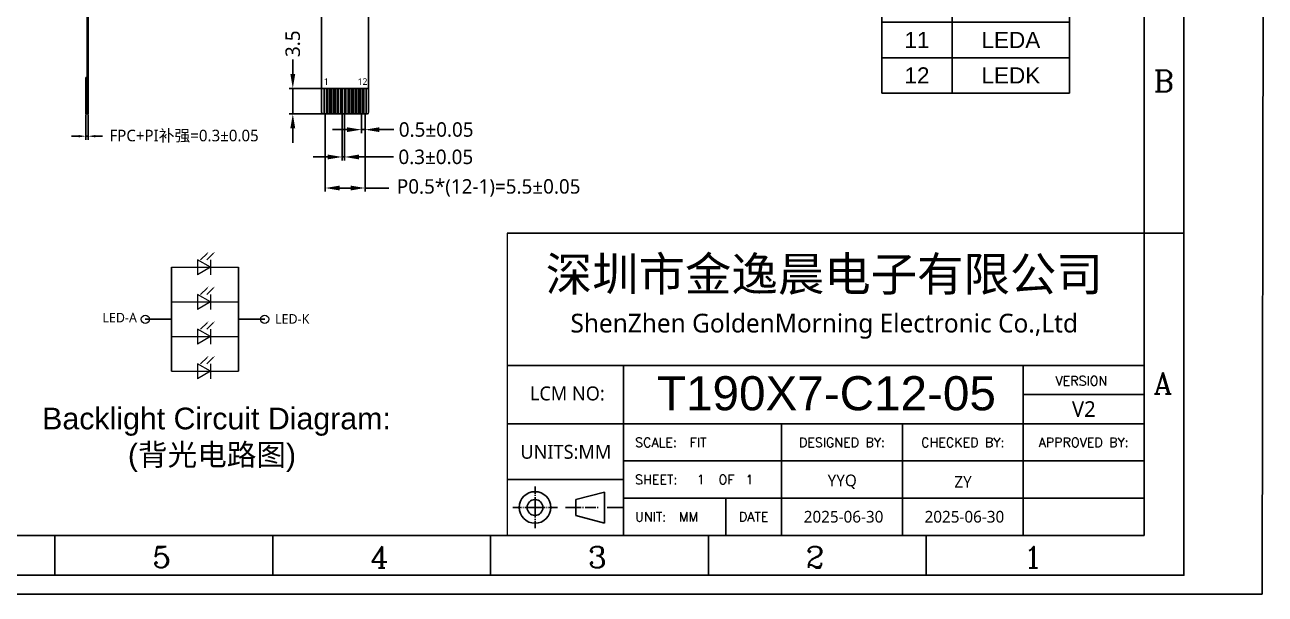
# Model space of a CAD drawing. Header units: millimetres. Extents: x -137 to 1106, y 1691 to 1989.
# Drawn here: x 934.7 to 1106.2, y 1783.8 to 1862.5 of the extents above; entities that cross this region are included whole.
import ezdxf
from ezdxf.enums import TextEntityAlignment as Align

# ---------------------------------------------------------------- set-up
doc = ezdxf.new("R2010")
doc.units = ezdxf.units.MM
for name, color, linetype in [('1-标准图框', 40, 'Continuous'), ('2-BL', 3, 'Continuous'), ('5-PIN文字', 7, 'Continuous'), ('6-标注', 255, 'Continuous')]:
    doc.layers.add(name, color=color, linetype=linetype)
doc.styles.add('PIN文字1', font='', dxfattribs={"height": 4})
doc.styles.add('ROMANC', font='romanc.shx', dxfattribs={"bigfont": 'gbcbig.shx'})
doc.styles.add('ROMANS', font='romans.shx', dxfattribs={"width": 0.8})
doc.styles.get("Standard").update_dxf_attribs({"font": 'arial.ttf'})
doc.styles.add('宋体', font='')
doc.styles.get('PIN文字1').set_extended_font_data('Microsoft YaHei')
doc.styles.get('宋体').set_extended_font_data('Microsoft YaHei')
doc.dimstyles.new('ZY-G1-0.05', dxfattribs={"dimtxt": 1, "dimasz": 1, "dimexe": 0.5, "dimexo": 0.1, "dimgap": 0.5, "dimtad": 0, "dimdsep": 46, "dimtxsty": '宋体', "dimcen": 2, "dimclrd": 7, "dimclre": 7, "dimclrt": 7, "dimadec": 0, "dimazin": 2, "dimtol": 1, "dimtp": 0.05, "dimtm": 0.05, "dimtfac": 1, "dimtmove": 0, "dimatfit": 3, "dimfxl": 1, "dimtolj": 1, "dimarcsym": 0})
doc.dimstyles.new('ZY-G2-0.05', dxfattribs={"dimtxt": 2, "dimasz": 2, "dimexe": 0.5, "dimexo": 0.1, "dimgap": 0.5, "dimtad": 0, "dimdsep": 46, "dimtxsty": '宋体', "dimcen": 2, "dimclrd": 7, "dimclre": 7, "dimclrt": 7, "dimadec": 0, "dimazin": 2, "dimtol": 1, "dimtp": 0.05, "dimtm": 0.05, "dimtfac": 1, "dimtmove": 0, "dimatfit": 3, "dimfxl": 1, "dimtolj": 1, "dimarcsym": 0})
doc.dimstyles.new('ZY-G2-0.1默认', dxfattribs={"dimtxt": 2, "dimasz": 2, "dimexe": 0.5, "dimexo": 0.1, "dimgap": 0.5, "dimtad": 0, "dimdec": 3, "dimdsep": 46, "dimtxsty": '宋体', "dimcen": 2, "dimclrd": 7, "dimclre": 7, "dimclrt": 7, "dimadec": 0, "dimazin": 2, "dimtp": 0.1, "dimtm": 0.1, "dimtfac": 1, "dimtdec": 3, "dimtmove": 0, "dimatfit": 3, "dimfxl": 1, "dimtolj": 1, "dimarcsym": 0})

# ---------------------------------------------------------------- blocks, each defined once
blk = doc.blocks.new('*T234')
at = {"color": 0, "linetype": 'ByBlock', "lineweight": -2, "transparency": 16777216}
for p, q in [((0, 0), (25.95, 0)), ((0, 0), (0, -66.44)), ((9.72, 0), (9.72, -66.44)), ((25.95, 0), (25.95, -66.44)), ((0, -7.61), (25.95, -7.61)), ((0, -12.51), (25.95, -12.51)), ((0, -17.41), (25.95, -17.41)), ((0, -22.31), (25.95, -22.31)), ((0, -27.22), (25.95, -27.22)), ((0, -32.12), (25.95, -32.12)), ((0, -37.02), (25.95, -37.02)), ((0, -41.92), (25.95, -41.92)), ((0, -46.83), (25.95, -46.83)), ((0, -51.73), (25.95, -51.73)), ((0, -56.63), (25.95, -56.63)), ((0, -61.53), (25.95, -61.53)), ((0, -66.44), (25.95, -66.44))]:
    blk.add_line(p, q, dxfattribs=at)
at = {"color": 0, "transparency": 16777216, "attachment_point": 5}
for s, insert, char_height, width in [('NO.', (4.86, -3.8), 2.008, 8.1356), ('PIN NAME', (17.84, -3.8), 2.008, 14.6595), ('1', (4.86, -10.06), 2.23, 8.1356), ('GND', (17.84, -10.06), 2.231, 14.6595), ('2', (4.86, -14.96), 2.23, 8.1356), ('RESET', (17.84, -14.96), 2.231, 14.6595), ('3', (4.86, -19.86), 2.23, 8.1356), ('SCL', (17.84, -19.86), 2.231, 14.6595), ('4', (4.86, -24.76), 2.23, 8.1356), ('D/C', (17.84, -24.76), 2.231, 14.6595), ('5', (4.86, -29.67), 2.23, 8.1356), ('CS', (17.84, -29.67), 2.231, 14.6595), ('6', (4.86, -34.57), 2.23, 8.1356), ('SDA', (17.84, -34.57), 2.231, 14.6595), ('7', (4.86, -39.47), 2.23, 8.1356), ('SDO', (17.84, -39.47), 2.231, 14.6595), ('8', (4.86, -44.37), 2.23, 8.1356), ('TE', (17.84, -44.37), 2.231, 14.6595), ('9', (4.86, -49.28), 2.23, 8.1356), ('VCC', (17.84, -49.28), 2.231, 14.6595), ('10', (4.86, -54.18), 2.231, 8.1356), ('IOVCC', (17.84, -54.18), 2.231, 14.6595), ('11', (4.86, -59.08), 2.231, 8.1356), ('LEDA', (17.84, -59.08), 2.231, 14.6595), ('12', (4.86, -63.98), 2.231, 8.1356), ('LEDK', (17.84, -63.98), 2.231, 14.6595)]:
    blk.add_mtext(s, dxfattribs=dict(at, insert=insert, char_height=char_height, width=width))
blk = doc.blocks.new('*D401')
at = {"color": 7, "lineweight": -2, "transparency": 16777216}
for p, q in [((976.24, 1850.11), (976.24, 1839.45)), ((981.74, 1850.11), (981.74, 1839.45)), ((978.24, 1839.95), (979.74, 1839.95)), ((981.74, 1839.95), (985.03, 1839.95))]:
    blk.add_line(p, q, dxfattribs=at)
at = {"color": 7, "transparency": 16777216}
for points in [[(978.24, 1840.28), (978.24, 1839.61), (976.24, 1839.95)], [(979.74, 1840.28), (979.74, 1839.61), (981.74, 1839.95)]]:
    blk.add_solid(points, dxfattribs=at)
at = {"layer": 'Defpoints', "color": 0, "transparency": 16777216}
for p in [(976.24, 1850.21), (981.74, 1850.21), (981.74, 1839.95)]:
    blk.add_point(p, dxfattribs=at)
at = {"color": 7, "transparency": 16777216, "insert": (998.84, 1839.95), "char_height": 2, "attachment_point": 5, "style": '宋体'}
blk.add_mtext('\\A1;P0.5*(12-1)=5.5±0.05', dxfattribs=at)
blk = doc.blocks.new('*D402')
at = {"color": 7, "lineweight": -2, "transparency": 16777216}
for p, q in [((981.24, 1850.11), (981.24, 1847.52)), ((981.74, 1850.11), (981.74, 1847.52)), ((979.24, 1848.02), (977.24, 1848.02)), ((981.24, 1848.02), (981.74, 1848.02)), ((983.74, 1848.02), (985.74, 1848.02))]:
    blk.add_line(p, q, dxfattribs=at)
at = {"color": 7, "transparency": 16777216}
for points in [[(979.24, 1848.35), (979.24, 1847.68), (981.24, 1848.02)], [(983.74, 1848.35), (983.74, 1847.68), (981.74, 1848.02)]]:
    blk.add_solid(points, dxfattribs=at)
at = {"layer": 'Defpoints', "color": 0, "transparency": 16777216}
for p in [(981.24, 1850.21), (981.74, 1850.21), (981.24, 1848.02)]:
    blk.add_point(p, dxfattribs=at)
at = {"color": 7, "transparency": 16777216, "insert": (991.58, 1848.02), "char_height": 2, "attachment_point": 5, "style": '宋体'}
blk.add_mtext('\\A1;0.5±0.05', dxfattribs=at)
blk = doc.blocks.new('*D393')
at = {"color": 7, "lineweight": -2, "transparency": 16777216}
for p, q in [((978.59, 1850.11), (978.59, 1843.74)), ((978.89, 1850.11), (978.89, 1843.74)), ((976.59, 1844.24), (974.59, 1844.24)), ((978.59, 1844.24), (978.89, 1844.24)), ((980.89, 1844.24), (985.69, 1844.24))]:
    blk.add_line(p, q, dxfattribs=at)
at = {"color": 7, "transparency": 16777216}
for points in [[(976.59, 1844.57), (976.59, 1843.91), (978.59, 1844.24)], [(980.89, 1844.57), (980.89, 1843.91), (978.89, 1844.24)]]:
    blk.add_solid(points, dxfattribs=at)
at = {"layer": 'Defpoints', "color": 0, "transparency": 16777216}
for p in [(978.59, 1850.21), (978.89, 1850.21), (978.89, 1844.24)]:
    blk.add_point(p, dxfattribs=at)
at = {"color": 7, "transparency": 16777216, "insert": (991.53, 1844.24), "char_height": 2, "attachment_point": 5, "style": '宋体'}
blk.add_mtext('\\A1;0.3±0.05', dxfattribs=at)
blk = doc.blocks.new('*D403')
at = {"color": 7, "lineweight": -2, "transparency": 16777216}
for p, q in [((943.14, 1850.11), (943.14, 1846.61)), ((943.44, 1850.11), (943.44, 1846.61)), ((942.14, 1847.11), (941.14, 1847.11)), ((943.14, 1847.11), (943.44, 1847.11)), ((944.44, 1847.11), (945.44, 1847.11))]:
    blk.add_line(p, q, dxfattribs=at)
at = {"color": 7, "transparency": 16777216}
for points in [[(942.14, 1847.28), (942.14, 1846.95), (943.14, 1847.11)], [(944.44, 1847.28), (944.44, 1846.95), (943.44, 1847.11)]]:
    blk.add_solid(points, dxfattribs=at)
at = {"layer": 'Defpoints', "color": 0, "transparency": 16777216}
for p in [(943.14, 1850.21), (943.44, 1850.21), (943.44, 1847.11)]:
    blk.add_point(p, dxfattribs=at)
at = {"color": 7, "transparency": 16777216, "insert": (956.72, 1847.11), "char_height": 1.6, "attachment_point": 5, "style": '宋体'}
blk.add_mtext('\\A1;FPC+PI补强=0.3±0.05', dxfattribs=at)
blk = doc.blocks.new('*D394')
at = {"color": 7, "lineweight": -2, "transparency": 16777216}
for p, q in [((971.76, 1855.71), (971.76, 1857.71)), ((975.84, 1853.71), (971.26, 1853.71)), ((971.76, 1850.21), (971.76, 1853.71)), ((975.84, 1850.21), (971.26, 1850.21)), ((971.76, 1848.21), (971.76, 1846.21))]:
    blk.add_line(p, q, dxfattribs=at)
at = {"color": 7, "transparency": 16777216}
for points in [[(971.42, 1855.71), (972.09, 1855.71), (971.76, 1853.71)], [(971.42, 1848.21), (972.09, 1848.21), (971.76, 1850.21)]]:
    blk.add_solid(points, dxfattribs=at)
at = {"layer": 'Defpoints', "color": 0, "transparency": 16777216}
for p in [(971.76, 1853.71), (975.94, 1853.71), (975.94, 1850.21)]:
    blk.add_point(p, dxfattribs=at)
at = {"color": 7, "transparency": 16777216, "insert": (971.76, 1859.9), "char_height": 2, "attachment_point": 5, "rotation": 90, "style": '宋体'}
blk.add_mtext('\\A1;3.5', dxfattribs=at)

msp = doc.modelspace()

# ---------------------------------------------------------------- linework, layer by layer
at = {"color": 40}
msp.add_line((975.7448, 1853.7149), (982.2448, 1853.7149), dxfattribs=at)
for points in [[(943.4403, 1881.7199), (943.3103, 1881.7199), (943.3103, 1850.2149), (943.4403, 1850.2149)], [(976.3948, 1850.2149), (976.0948, 1850.2149), (976.0948, 1853.7149), (976.3948, 1853.7149)], [(976.8948, 1850.2149), (976.5948, 1850.2149), (976.5948, 1853.7149), (976.8948, 1853.7149)], [(977.3948, 1850.2149), (977.0948, 1850.2149), (977.0948, 1853.7149), (977.3948, 1853.7149)], [(977.8948, 1850.2149), (977.5948, 1850.2149), (977.5948, 1853.7149), (977.8948, 1853.7149)], [(978.3948, 1850.2149), (978.0948, 1850.2149), (978.0948, 1853.7149), (978.3948, 1853.7149)], [(978.8948, 1850.2149), (978.5948, 1850.2149), (978.5948, 1853.7149), (978.8948, 1853.7149)], [(979.3948, 1850.2149), (979.0948, 1850.2149), (979.0948, 1853.7149), (979.3948, 1853.7149)], [(979.8948, 1850.2149), (979.5948, 1850.2149), (979.5948, 1853.7149), (979.8948, 1853.7149)], [(980.3948, 1850.2149), (980.0948, 1850.2149), (980.0948, 1853.7149), (980.3948, 1853.7149)], [(980.8948, 1850.2149), (980.5948, 1850.2149), (980.5948, 1853.7149), (980.8948, 1853.7149)], [(981.3948, 1850.2149), (981.0948, 1850.2149), (981.0948, 1853.7149), (981.3948, 1853.7149)], [(981.8948, 1850.2149), (981.5948, 1850.2149), (981.5948, 1853.7149), (981.8948, 1853.7149)]]:
    msp.add_lwpolyline(points, close=True, dxfattribs=at)
for points in [[(987.219, 1880.2099), (970.7691, 1880.2099), (970.8291, 1880.2199, 0.41421356), (971.3291, 1879.7199), (972.2448, 1879.7199, -0.41421356), (972.7448, 1879.2199), (972.7448, 1869.7199, 0.41421356), (973.2448, 1869.2199), (975.2448, 1869.2199, -0.41421356), (975.7448, 1868.7199), (975.7448, 1859.5624)], [(982.2448, 1859.5624), (982.2448, 1868.7199, -0.41421356), (982.7448, 1869.2199), (985.7191, 1869.2199, 0.41421356), (986.2191, 1869.7199), (986.2191, 1874.2199, 0.41421356), (985.7191, 1874.7199), (983.5721, 1874.7199, -0.41421356), (983.0721, 1875.2199), (983.0721, 1879.2199, -0.41421356), (983.5721, 1879.7199), (986.7191, 1879.7199, 0.40836737), (987.219, 1880.2099, 0.40836737)], [(975.7448, 1859.5631), (975.7448, 1850.4149, 0.41421356), (975.9448, 1850.2149), (982.0448, 1850.2149, 0.41421356), (982.2448, 1850.4149), (982.2448, 1859.5624)]]:
    msp.add_lwpolyline(points, format="xyb", dxfattribs=at)
msp.add_lwpolyline([(943.3103, 1855.2149), (943.1403, 1855.2149), (943.1403, 1850.2149), (943.3103, 1850.2149)], dxfattribs=at)
at = {"layer": '1-标准图框', "color": 7}
for p, q in [((1089.4531, 1833.6989), (1001.3953, 1833.7003)), ((1089.4531, 1833.6989), (1094.9675, 1833.6989)), ((1001.3953, 1815.4075), (1001.3953, 1815.4075)), ((1089.4557, 1815.4075), (1001.3953, 1815.4075)), ((938.871, 1786.404), (938.871, 1791.9184)), ((968.988, 1791.9184), (968.988, 1786.404)), ((999.1049, 1786.404), (999.1049, 1791.9184)), ((1029.2218, 1786.404), (1029.2218, 1791.9184)), ((1059.3388, 1786.404), (1059.3388, 1791.9184))]:
    msp.add_line(p, q, dxfattribs=at)
at = {"layer": '1-标准图框', "color": 7, "lineweight": 0, "ltscale": 5}
msp.add_line((1001.3953, 1833.7003), (1001.3953, 1791.9184), dxfattribs=at)
at = {"layer": '1-标准图框', "color": 7, "lineweight": -3}
for p, q in [((1017.4756, 1791.9184), (1017.4756, 1807.3427)), ((1039.3267, 1807.3427), (1039.3267, 1791.9184)), ((1056.0364, 1807.3427), (1056.0364, 1791.9184)), ((1089.4557, 1802.2012), (1017.4756, 1802.2012)), ((1017.4756, 1799.6305), (1001.3953, 1799.6305)), ((1005.2486, 1797.6337), (1005.2486, 1798.6701)), ((1005.2486, 1797.367), (1005.2486, 1797.4696)), ((1010.8925, 1796.8653), (1014.8446, 1797.8961)), ((1014.8446, 1797.8961), (1014.8446, 1793.5911)), ((1003.3894, 1795.7744), (1002.1641, 1795.7744)), ((1003.656, 1795.7744), (1003.5535, 1795.7744)), ((1005.2486, 1795.7744), (1003.8406, 1795.7744)), ((1005.2486, 1795.7744), (1005.2486, 1797.1824)), ((1005.2486, 1795.7744), (1006.6566, 1795.7744)), ((1005.2486, 1795.7744), (1005.2486, 1794.3664)), ((1006.8412, 1795.7744), (1006.9438, 1795.7744)), ((1007.1078, 1795.7744), (1008.3332, 1795.7744)), ((1009.4466, 1795.7744), (1011.6139, 1795.7744)), ((1010.8925, 1796.8653), (1010.8925, 1794.6836)), ((1011.7956, 1795.7744), (1011.972, 1795.7744)), ((1012.1681, 1795.7744), (1013.6587, 1795.7744)), ((1013.835, 1795.7744), (1013.9723, 1795.7744)), ((1015.2058, 1795.7744), (1017.4103, 1795.7744)), ((1089.4557, 1797.0598), (1017.4756, 1797.0598)), ((1031.6146, 1791.9184), (1031.6146, 1797.0598)), ((1005.2486, 1794.1818), (1005.2486, 1794.0793)), ((1010.8925, 1794.6836), (1014.8446, 1793.5911)), ((1005.2486, 1793.9152), (1005.2486, 1792.8964))]:
    msp.add_line(p, q, dxfattribs=at)
at = {"layer": '1-标准图框', "color": 7}
for points in [[(843.0059, 1964.5605), (1094.9701, 1964.5605), (1094.9701, 1786.404), (843.0059, 1786.404)], [(848.5202, 1959.0461), (1089.4557, 1959.0461), (1089.4557, 1791.9184), (848.5202, 1791.9184)]]:
    msp.add_lwpolyline(points, close=True, dxfattribs=at)
at = {"layer": '1-标准图框', "color": 7, "lineweight": -3}
for radius in [2.1833, 1.0908]:
    msp.add_circle((1005.2486, 1795.7744), radius, dxfattribs=at)
at = {"layer": '2-BL', "color": 4, "linetype": 'Continuous', "lineweight": 9}
for p, q in [((958.572, 1830.0219), (958.572, 1827.9523)), ((960.3643, 1828.9871), (958.572, 1830.0219)), ((960.3643, 1830.0219), (960.3643, 1827.9523)), ((954.9649, 1828.9871), (964.2593, 1828.9871)), ((960.3643, 1828.9871), (958.572, 1827.9523)), ((958.572, 1825.232), (958.572, 1823.1624)), ((960.3643, 1824.1972), (958.572, 1825.232)), ((960.3643, 1825.232), (960.3643, 1823.1624)), ((954.9649, 1824.1972), (964.2593, 1824.1972)), ((960.3643, 1824.1972), (958.572, 1823.1624)), ((958.572, 1820.4285), (958.572, 1818.3589)), ((960.3643, 1819.3937), (958.572, 1820.4285)), ((960.3643, 1820.4285), (960.3643, 1818.3589)), ((954.9649, 1819.4073), (964.2593, 1819.4073)), ((960.3643, 1819.3937), (958.572, 1818.3589)), ((954.9649, 1814.6174), (964.2593, 1814.6174)), ((958.572, 1815.6386), (958.572, 1813.569)), ((960.3643, 1814.6038), (958.572, 1815.6386)), ((960.3643, 1814.6038), (958.572, 1813.569)), ((960.3643, 1815.6386), (960.3643, 1813.569))]:
    msp.add_line(p, q, dxfattribs=at)
at = {"layer": '2-BL', "color": 4}
for p, q in [((954.9649, 1828.9871), (954.9649, 1814.6174)), ((964.2593, 1828.9871), (964.2593, 1814.6174)), ((954.9649, 1821.8023), (951.339, 1821.8023)), ((964.2593, 1821.8023), (967.8852, 1821.8023))]:
    msp.add_line(p, q, dxfattribs=at)
at = {"layer": '2-BL', "color": 4, "linetype": 'Continuous', "lineweight": 9}
for points in [[(959.8968, 1830.908), (959.0163, 1830.0275)], [(960.7665, 1830.8984), (959.886, 1830.0179)], [(959.8968, 1826.1181), (959.0163, 1825.2377)], [(960.7665, 1826.1085), (959.886, 1825.228)], [(959.8968, 1821.3146), (959.0163, 1820.4342)], [(960.7665, 1821.305), (959.886, 1820.4245)], [(959.8968, 1816.5248), (959.0163, 1815.6443)], [(960.7665, 1816.5151), (959.886, 1815.6346)]]:
    msp.add_lwpolyline(points, dxfattribs=at)
for centre in [(951.3579, 1821.8023), (967.8663, 1821.8023)]:
    msp.add_circle(centre, 0.5683, dxfattribs=at)
for points in [[(959.8566, 1830.9482), (960.1379, 1831.1491), (959.937, 1830.8678)], [(960.7263, 1830.9385), (961.0076, 1831.1395), (960.8067, 1830.8582)], [(959.8566, 1826.1583), (960.1379, 1826.3592), (959.937, 1826.078)], [(960.7263, 1826.1487), (961.0076, 1826.3496), (960.8067, 1826.0683)], [(959.8566, 1821.3548), (960.1379, 1821.5557), (959.937, 1821.2745)], [(960.7263, 1821.3452), (961.0076, 1821.5461), (960.8067, 1821.2648)], [(959.8566, 1816.5649), (960.1379, 1816.7658), (959.937, 1816.4846)], [(960.7263, 1816.5553), (961.0076, 1816.7562), (960.8067, 1816.4749)]]:
    msp.add_solid(points, dxfattribs=at)
at = {"layer": '5-PIN文字'}
for p, q in [((1106.2053, 1989.4317), (1105.7699, 1783.7815)), ((1017.4756, 1807.3427), (1017.4756, 1815.4075)), ((1072.7461, 1807.3427), (1072.7461, 1815.4075)), ((1072.7461, 1811.3751), (1089.4557, 1811.3751)), ((1089.4557, 1807.3427), (1072.7461, 1807.3427)), ((1105.7699, 1783.7815), (831.5697, 1783.7815)), ((831.5697, 1783.7815), (1105.7699, 1783.7815))]:
    msp.add_line(p, q, dxfattribs=at)
at = {"layer": '5-PIN文字', "color": 7}
msp.add_line((1089.4557, 1807.3427), (1001.3953, 1807.3427), dxfattribs=at)
at = {"layer": '5-PIN文字', "color": 7, "lineweight": -3}
msp.add_line((1072.7461, 1807.3427), (1072.7461, 1791.9184), dxfattribs=at)

# ---------------------------------------------------------------- block references
msp.add_blockref('*T234', (1053.1972, 1919.4992))

# ---------------------------------------------------------------- texts
at = {"color": 40, "attachment_point": 1, "style": 'PIN文字1'}
for s, insert, char_height in [('1', (976.0458, 1855.1146), 0.9031), ('12', (980.7306, 1855.1146), 0.90306)]:
    msp.add_mtext_dynamic_manual_height_columns(s, width=0.102934, gutter_width=4.5153, heights=[0], dxfattribs=dict(at, insert=insert, char_height=char_height))
at = {"layer": '1-标准图框', "color": 7, "style": 'ROMANC'}
for s, p in [('B', (1090.7687, 1853.2526)), ('A', (1090.7687, 1811.4721)), ('5', (952.3462, 1787.4106)), ('4', (982.4632, 1787.4106)), ('3', (1012.5801, 1787.4106)), ('2', (1042.697, 1787.4106)), ('1', (1072.814, 1787.4106))]:
    msp.add_text(s, height=2.9693, dxfattribs=at).set_placement(p)
at = {"layer": '1-标准图框', "color": 7, "lineweight": -3, "style": 'ROMANS'}
for s, height, p in [('VERSION', 1.28536, (1077.2063, 1813.2834)), ('SCALE:  FIT', 1.285359, (1019.0875, 1804.7719)), ('SHEET:', 1.28536, (1019.0875, 1799.6305)), ('UNIT:  MM', 1.28536, (1019.0875, 1794.4891))]:
    msp.add_text(s, height=height, dxfattribs=at).set_placement(p, align=Align.MIDDLE_LEFT)
for s, height, p in [('DESIGNED BY:', 1.285359, (1047.6816, 1804.7719)), ('CHECKED BY:', 1.285359, (1064.3912, 1804.7719)), ('APPROVED BY:', 1.285359, (1081.1009, 1804.7719)), ('OF', 1.28536, (1031.7223, 1799.6305)), ('DATE', 1.28536, (1035.4707, 1794.4891))]:
    msp.add_text(s, height=height, dxfattribs=at).set_placement(p, align=Align.MIDDLE_CENTER)
at = {"layer": '1-标准图框', "color": 7}
for s, insert, char_height, width, attachment_point, style in [('\\pt184.7;深圳市金逸晨电子有限公司\\P{\\H0.5508x;ShenZhen GoldenMorning Electronic Co.,Ltd}', (1045.2361, 1824.7531), 4.704948, 85.697275, 5, '宋体'), ('LCM NO:', (1004.5383, 1812.5039), 1.92245, 14.823378, 1, '宋体'), ('V2', (1079.4813, 1810.4636), 2.15969, 9.21863, 1, 'PIN文字1'), ('UNITS:MM', (1003.2258, 1804.4311), 1.92245, 14.823378, 1, '宋体')]:
    msp.add_mtext(s, dxfattribs=dict(at, insert=insert, char_height=char_height, width=width, attachment_point=attachment_point, style=style))
at = {"layer": '1-标准图框', "color": 4, "insert": (1045.5382, 1811.5365), "char_height": 4.716005, "width": 83.670327, "attachment_point": 5, "line_spacing_factor": 0.7, "style": 'PIN文字1'}
msp.add_mtext('{\\fArial|b0|i0|c0|p34;\\C7;T190X7-C12-05}', dxfattribs=at)
at = {"layer": '1-标准图框', "color": 4, "width": 15.465317, "attachment_point": 5, "style": 'PIN文字1'}
for s, insert, char_height in [('{\\C7;YYQ}', (1047.7197, 1799.3174), 1.61977), ('{\\C7;ZY}', (1064.4293, 1799.3174), 1.61977), ('{\\C7;2025-06-30}', (1047.908, 1794.4833), 1.619767), ('{\\C7;2025-06-30}', (1064.6177, 1794.4833), 1.619767)]:
    msp.add_mtext(s, dxfattribs=dict(at, insert=insert, char_height=char_height))
at = {"layer": '1-标准图框', "color": 7, "lineweight": -3, "style": 'ROMANS'}
for p in [(1028.1464, 1799.6305), (1034.9118, 1799.6305)]:
    msp.add_attdef('1', text='1', height=1.2854, dxfattribs=at).set_placement(p, align=Align.MIDDLE)
at = {"layer": '2-BL', "color": 4, "style": '宋体'}
for s, p in [('LED-A', (945.4349, 1821.3648)), ('LED-K', (969.3067, 1821.188))]:
    msp.add_text(s, height=1.32156, dxfattribs=at).set_placement(p)
at = {"layer": '6-标注', "color": 0, "insert": (928.6696, 1809.5763), "char_height": 3, "attachment_point": 1}
msp.add_mtext_dynamic_manual_height_columns('\\pi8.43475;Backlight Circuit Diagram:\\P\\pi20.28421;({\\fSimSun|b0|i0|c134|p2;背光电路图})', width=64.407017, gutter_width=19.7558, heights=[0], dxfattribs=at)

# ---------------------------------------------------------------- dimensions: what is measured, and where the dimension line sits
at = {"color": 40}
dim = msp.add_linear_dim(base=(971.7567, 1853.7149), p1=(975.9448, 1850.2149), p2=(975.9448, 1853.7149), angle=90, dimstyle='ZY-G2-0.1默认', dxfattribs=at)
dim.commit()
dim.dimension.update_dxf_attribs({"geometry": '*D394', "text_midpoint": (971.7567, 1859.8966)})
dim = msp.add_linear_dim(base=(943.4403, 1847.1124), p1=(943.1403, 1850.2149), p2=(943.4403, 1850.2149), text='FPC+PI补强=<>', dimstyle='ZY-G1-0.05', override={"dimtxt": 1.6}, dxfattribs=at)
dim.commit()
dim.dimension.update_dxf_attribs({"geometry": '*D403', "text_midpoint": (956.7153, 1847.1124), "dimtype": 160})
for base, p1, p2, picture, middle in [((978.8948, 1844.2384), (978.5948, 1850.2149), (978.8948, 1850.2149), '*D393', (991.5314, 1844.2384)), ((981.2448, 1848.015), (981.7448, 1850.2149), (981.2448, 1850.2149), '*D402', (991.585, 1848.015))]:
    dim = msp.add_linear_dim(base=base, p1=p1, p2=p2, dimstyle='ZY-G2-0.05', dxfattribs=at)
    dim.commit()
    dim.dimension.update_dxf_attribs({"geometry": picture, "text_midpoint": middle, "dimtype": 160})
dim = msp.add_linear_dim(base=(981.7448, 1839.9483), p1=(976.2448, 1850.2149), p2=(981.7448, 1850.2149), text='P0.5*(12-1)=<>', dimstyle='ZY-G2-0.05', dxfattribs=at)
dim.commit()
dim.dimension.update_dxf_attribs({"geometry": '*D401', "text_midpoint": (998.8428, 1839.9483), "dimtype": 160})

doc.saveas('drawing.dxf')
